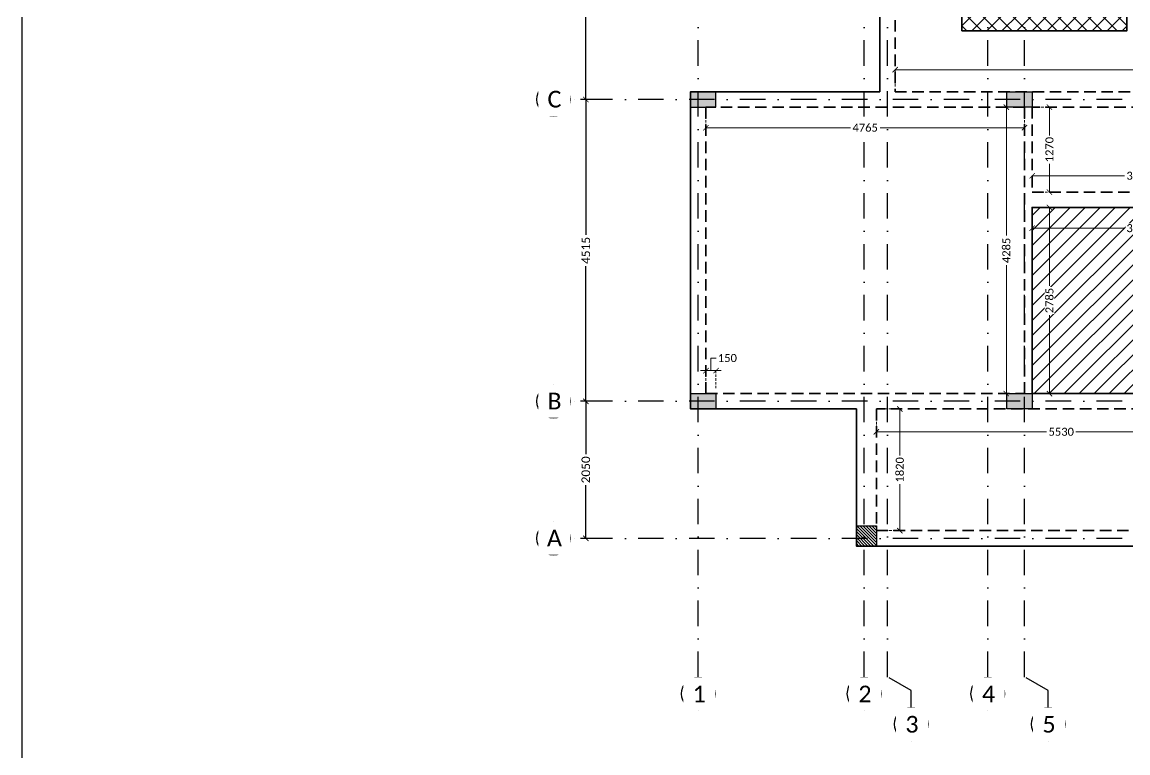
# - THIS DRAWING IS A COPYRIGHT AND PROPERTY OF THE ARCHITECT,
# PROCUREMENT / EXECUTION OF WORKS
# Model space of a CAD drawing. Header units: millimetres. Extents: x -10000 to 124200, y -12045 to 23620.
# Drawn here: x -10000 to 6542, y -5145 to 5787 of the extents above; entities that cross this region are included whole.
import ezdxf

# ---------------------------------------------------------------- set-up
doc = ezdxf.new("R2010")
doc.units = ezdxf.units.MM
doc.header["$LTSCALE"] = 150
for name, pattern in [('3BHK-W(SB)$0$HIDDEN', [0.375, 0.25, -0.125]), ('DASHDOTX2', [50.8, 25.4, -12.7, 0, -12.7]), ('HIDDENX2', [19.05, 12.7, -6.35])]:
    doc.linetypes.add(name, pattern=pattern)
for name, color, linetype in [('ad-Column', 3, 'Continuous'), ('ad-Column Hatch', 125, 'Continuous'), ('ad-Grid', 8, 'DASHDOTX2'), ('ad-RCC', 3, 'Continuous'), ('ad-RCC Hatch', 125, 'Continuous'), ('ad-Text main', 7, 'Continuous')]:
    doc.layers.add(name, color=color, linetype=linetype)
doc.layers.add('ad-Dimension', color=5, linetype='Continuous', lineweight=0, true_color=0x0000ff)
doc.layers.add('ad-Framing', color=30, linetype='Continuous', lineweight=35, true_color=0xff7f00)
doc.layers.add('ad-Elevation 10', color=8, linetype='Continuous', lineweight=0)
doc.styles.add('ROMANS-TITLE', font='arial.ttf', dxfattribs={"width": 0.8})
doc.styles.get("Standard").update_dxf_attribs({"font": 'calibril.ttf'})
doc.dimstyles.new('A-75-DIM-INT (Framing)', dxfattribs={"dimscale": 100, "dimtxt": 1.5, "dimasz": 1, "dimexe": 0, "dimexo": 0, "dimgap": 0.5, "dimtad": 0, "dimdec": 0, "dimdsep": 46, "dimtxsty": 'ROMANS-TITLE', "dimblk": 'ARCHTICK', "dimcen": 0.025, "dimclrd": 5, "dimclre": 5, "dimclrt": 256, "dimazin": 2, "dimtfac": 1, "dimtdec": 0, "dimtmove": 1, "dimatfit": 0, "dimldrblk": 'ARCHTICK', "dimfxl": 1, "dimtfill": 1, "dimtolj": 1, "dimtzin": 0, "dimarcsym": 0})

# ---------------------------------------------------------------- blocks, each defined once
blk = doc.blocks.new('_ArchTick')
at = {"color": 0, "linetype": 'ByBlock', "const_width": 0.15}
blk.add_lwpolyline([(-0.5, -0.5), (0.5, 0.5)], dxfattribs=at)
blk = doc.blocks.new('*D253')
at = {"layer": 'ad-Dimension', "lineweight": -2}
for p, q in [((-1504, 8760), (-1647, 8760)), ((-1567, 8760), (-1567, 6928)), ((-1567, 4630), (-1567, 6462)), ((-1426, 4630), (-1647, 4630))]:
    blk.add_line(p, q, dxfattribs=at)
at = {"layer": 'Defpoints', "color": 0}
for p in [(-1424, 8760), (-1567, 4630), (-1346, 4630)]:
    blk.add_point(p, dxfattribs=at)
at = {"layer": 'ad-Dimension', "lineweight": -2, "xscale": 80, "yscale": 80, "zscale": 80}
for p, rotation in [((-1567, 8760), 90), ((-1567, 4630), 270)]:
    blk.add_blockref('_ArchTick', p, dxfattribs=dict(at, rotation=rotation))
at = {"layer": 'ad-Dimension', "insert": (-1567, 6695), "char_height": 128, "attachment_point": 5, "rotation": 90, "bg_fill": 3, "box_fill_scale": 1.1, "bg_fill_color": 257, "bg_fill_transparency": 0}
blk.add_mtext('\\A1;4130', dxfattribs=at)
blk = doc.blocks.new('*D254')
at = {"layer": 'ad-Dimension', "lineweight": -2}
for p, q in [((-1319, 4630), (-1647, 4630)), ((-1567, 4630), (-1567, 2607)), ((-1567, 115), (-1567, 2138)), ((-1319, 115), (-1647, 115))]:
    blk.add_line(p, q, dxfattribs=at)
at = {"layer": 'Defpoints', "color": 0}
for p in [(-1239, 4630), (-1567, 115), (-1239, 115)]:
    blk.add_point(p, dxfattribs=at)
at = {"layer": 'ad-Dimension', "lineweight": -2, "xscale": 80, "yscale": 80, "zscale": 80}
for p, rotation in [((-1567, 4630), 90), ((-1567, 115), 270)]:
    blk.add_blockref('_ArchTick', p, dxfattribs=dict(at, rotation=rotation))
at = {"layer": 'ad-Dimension', "insert": (-1567, 2372), "char_height": 128, "attachment_point": 5, "rotation": 90, "bg_fill": 3, "box_fill_scale": 1.1, "bg_fill_color": 257, "bg_fill_transparency": 0}
blk.add_mtext('\\A1;4515', dxfattribs=at)
blk = doc.blocks.new('*D255')
at = {"layer": 'ad-Dimension', "lineweight": -2}
for p, q in [((-1319, 115), (-1647, 115)), ((-1567, 115), (-1567, -678)), ((-1567, -1935), (-1567, -1142)), ((-1324, -1935), (-1647, -1935))]:
    blk.add_line(p, q, dxfattribs=at)
at = {"layer": 'Defpoints', "color": 0}
for p in [(-1239, 115), (-1567, -1935), (-1244, -1935)]:
    blk.add_point(p, dxfattribs=at)
at = {"layer": 'ad-Dimension', "lineweight": -2, "xscale": 80, "yscale": 80, "zscale": 80}
for p, rotation in [((-1567, 115), 90), ((-1567, -1935), 270)]:
    blk.add_blockref('_ArchTick', p, dxfattribs=dict(at, rotation=rotation))
at = {"layer": 'ad-Dimension', "insert": (-1567, -910), "char_height": 128, "attachment_point": 5, "rotation": 90, "bg_fill": 3, "box_fill_scale": 1.1, "bg_fill_color": 257, "bg_fill_transparency": 0}
blk.add_mtext('\\A1;2050', dxfattribs=at)
blk = doc.blocks.new('A$C42b14ea2')
at = {"layer": 'ad-RCC Hatch', "transparency": 33554687}
h = blk.add_hatch(dxfattribs=at)
h.set_pattern_fill('ANSI31', color=256, scale=10)
h.set_pattern_definition([(45, (13250, 8645), (-22.45064, 22.45064), [])])
h.paths.add_polyline_path([(0, 0), (300, 0), (300, 300), (0, 300)])
at = {"layer": 'ad-RCC'}
blk.add_lwpolyline([(0, 0), (300, 0), (300, 300), (0, 300)], close=True, dxfattribs=at)
blk = doc.blocks.new('zw$6AA0')
at = {"layer": 'ad-Column Hatch', "transparency": 33554687}
h = blk.add_hatch(color=256, dxfattribs=at)
h.dxf.hatch_style = 1
h.paths.add_polyline_path([(0, -230), (380, -230), (380, 0), (0, 0)])
at = {"layer": 'ad-Column'}
blk.add_lwpolyline([(0, -230), (380, -230), (380, 0), (0, 0)], close=True, dxfattribs=at)
blk = doc.blocks.new('1625E_Columns')
at = {"layer": 'ad-Column', "rotation": 359.9999999999993}
blk.add_blockref('zw$6AA0', (0, 4745), dxfattribs=at)
at = {"layer": 'ad-Column', "xscale": -1}
for p, rotation in [((5110, 4745), 359.9999999999997), ((0, 0), 179.9999999999998), ((4730, 0), 180)]:
    blk.add_blockref('zw$6AA0', p, dxfattribs=dict(at, rotation=rotation))
at = {"layer": 'ad-RCC', "xscale": -1}
blk.add_blockref('A$C42b14ea2', (2780, -2050), dxfattribs=at)
blk = doc.blocks.new('zw$7E9D')
at = {"layer": 'ad-Elevation 10', "ltscale": 0.09}
h = blk.add_hatch(dxfattribs=at)
h.set_pattern_fill('ANSI37', color=256, scale=50)
h.set_pattern_definition([(45, (4060, -7965), (-112.253, 112.253), []), (135, (4060, -7965), (-112.253, -112.253), [])])
h.paths.add_polyline_path([(4060, -7965), (6525, -7965), (6525, -5885), (4060, -5885)])
h = blk.add_hatch(dxfattribs=at)
h.set_pattern_fill('ANSI31', color=256, scale=50)
h.set_pattern_definition([(45, (4560, 7508.14), (-112.2532, 112.2532), [])])
h.paths.add_polyline_path([(5110, -13390), (8310, -13390), (8310, -10605), (5110, -10605)])
blk.add_lwpolyline([(5110, -13390), (8310, -13390), (8310, -10605), (5110, -10605)], close=True, dxfattribs=at)
at = {"layer": 'ad-Framing'}
for points in [[(0, 0), (13540, 0), (13540, -4975), (12120, -4975), (12120, -8875), (13540, -8875), (13540, -15670), (2480, -15670), (2480, -13620), (0, -13620), (0, -8875), (2830, -8875), (2830, -4975), (0, -4975)], [(4060, -7965), (6525, -7965), (6525, -5885), (4060, -5885)], [(5110, -13390), (8310, -13390), (8310, -10605), (5110, -10605)]]:
    blk.add_lwpolyline(points, close=True, dxfattribs=at)
at = {"layer": 'ad-Framing', "linetype": 'HIDDENX2', "ltscale": 0.09}
for points in [[(3060, -8875), (11890, -8875), (11890, -4975), (3060, -4975)], [(230, -13390), (4995, -13390), (4995, -9105), (230, -9105)], [(5110, -10375), (8310, -10375), (8310, -9105), (5110, -9105)], [(2780, -15440), (8310, -15440), (8310, -13620), (2780, -13620)]]:
    blk.add_lwpolyline(points, close=True, dxfattribs=at)
blk = doc.blocks.new('*D37')
at = {"layer": 'ad-Dimension', "linetype": '3BHK-W(SB)$0$HIDDEN', "lineweight": -2, "transparency": 16777216}
for p, q in [((0, -8955), (0, -9182)), ((4765, -8955), (4765, -9182))]:
    blk.add_line(p, q, dxfattribs=at)
at = {"layer": 'ad-Dimension', "lineweight": -2, "transparency": 16777216}
for p, q in [((0, -9182), (2160, -9182)), ((4765, -9182), (2605, -9182))]:
    blk.add_line(p, q, dxfattribs=at)
at = {"layer": 'Defpoints', "color": 0, "transparency": 16777216}
for p in [(0, -8875), (4765, -8875), (4765, -9182)]:
    blk.add_point(p, dxfattribs=at)
at = {"layer": 'ad-Dimension', "lineweight": -2, "transparency": 16777216, "xscale": 80, "yscale": 80, "zscale": 80, "rotation": 180}
blk.add_blockref('_ArchTick', (0, -9182), dxfattribs=at)
at = {"layer": 'ad-Dimension', "lineweight": -2, "transparency": 16777216, "xscale": 80, "yscale": 80, "zscale": 80}
blk.add_blockref('_ArchTick', (4765, -9182), dxfattribs=at)
at = {"layer": 'ad-Dimension', "transparency": 16777216, "insert": (2382, -9182), "char_height": 120, "attachment_point": 5, "bg_fill": 3, "box_fill_scale": 1.1, "bg_fill_color": 257, "bg_fill_transparency": 0}
blk.add_mtext('\\A1;4765', dxfattribs=at)
blk = doc.blocks.new('*D38')
at = {"layer": 'ad-Dimension', "lineweight": -2, "transparency": 16777216}
for p, q in [((154, -12628), (74, -12628)), ((74, -12628), (75, -12816)), ((0, -12816), (-80, -12816)), ((150, -12816), (0, -12816)), ((150, -12816), (230, -12816))]:
    blk.add_line(p, q, dxfattribs=at)
at = {"layer": 'ad-Dimension', "linetype": '3BHK-W(SB)$0$HIDDEN', "lineweight": -2, "transparency": 16777216}
for p, q in [((0, -13080), (0, -12816)), ((150, -13080), (150, -12816))]:
    blk.add_line(p, q, dxfattribs=at)
at = {"layer": 'Defpoints', "color": 0, "transparency": 16777216}
for p in [(0, -12816), (0, -13160), (150, -13160)]:
    blk.add_point(p, dxfattribs=at)
at = {"layer": 'ad-Dimension', "lineweight": -2, "transparency": 16777216, "xscale": 80, "yscale": 80, "zscale": 80}
blk.add_blockref('_ArchTick', (0, -12816), dxfattribs=at)
at = {"layer": 'ad-Dimension', "lineweight": -2, "transparency": 16777216, "xscale": 80, "yscale": 80, "zscale": 80, "rotation": 180}
blk.add_blockref('_ArchTick', (150, -12816), dxfattribs=at)
at = {"layer": 'ad-Dimension', "transparency": 16777216, "insert": (321, -12628), "char_height": 120, "attachment_point": 5, "bg_fill": 3, "box_fill_scale": 1.1, "bg_fill_color": 257, "bg_fill_transparency": 0}
blk.add_mtext('\\A1;150', dxfattribs=at)
blk = doc.blocks.new('*D39')
at = {"layer": 'ad-Dimension', "linetype": '3BHK-W(SB)$0$HIDDEN', "lineweight": -2, "transparency": 16777216}
for p, q in [((4880, -10065), (4880, -9901)), ((8080, -10065), (8080, -9901))]:
    blk.add_line(p, q, dxfattribs=at)
at = {"layer": 'ad-Dimension', "lineweight": -2, "transparency": 16777216}
for p, q in [((4880, -9901), (6261, -9901)), ((8080, -9901), (6699, -9901))]:
    blk.add_line(p, q, dxfattribs=at)
at = {"layer": 'Defpoints', "color": 0, "transparency": 16777216}
for p in [(8080, -9901), (4880, -10145), (8080, -10145)]:
    blk.add_point(p, dxfattribs=at)
at = {"layer": 'ad-Dimension', "lineweight": -2, "transparency": 16777216, "xscale": 80, "yscale": 80, "zscale": 80, "rotation": 180}
blk.add_blockref('_ArchTick', (4880, -9901), dxfattribs=at)
at = {"layer": 'ad-Dimension', "lineweight": -2, "transparency": 16777216, "xscale": 80, "yscale": 80, "zscale": 80}
blk.add_blockref('_ArchTick', (8080, -9901), dxfattribs=at)
at = {"layer": 'ad-Dimension', "transparency": 16777216, "insert": (6480, -9901), "char_height": 120, "attachment_point": 5, "bg_fill": 3, "box_fill_scale": 1.1, "bg_fill_color": 257, "bg_fill_transparency": 0}
blk.add_mtext('\\A1;3200', dxfattribs=at)
blk = doc.blocks.new('*D41')
at = {"layer": 'ad-Dimension', "linetype": '3BHK-W(SB)$0$HIDDEN', "lineweight": -2, "transparency": 16777216}
for p, q in [((4960, -8875), (5139, -8875)), ((4960, -10145), (5139, -10145))]:
    blk.add_line(p, q, dxfattribs=at)
at = {"layer": 'ad-Dimension', "lineweight": -2, "transparency": 16777216}
for p, q in [((5139, -8875), (5139, -9297)), ((5139, -10145), (5139, -9723))]:
    blk.add_line(p, q, dxfattribs=at)
at = {"layer": 'Defpoints', "color": 0, "transparency": 16777216}
for p in [(4880, -8875), (4880, -10145), (5139, -10145)]:
    blk.add_point(p, dxfattribs=at)
at = {"layer": 'ad-Dimension', "lineweight": -2, "transparency": 16777216, "xscale": 80, "yscale": 80, "zscale": 80}
for p, rotation in [((5139, -8875), 90), ((5139, -10145), 270)]:
    blk.add_blockref('_ArchTick', p, dxfattribs=dict(at, rotation=rotation))
at = {"layer": 'ad-Dimension', "transparency": 16777216, "insert": (5139, -9510), "char_height": 120, "attachment_point": 5, "rotation": 90, "bg_fill": 3, "box_fill_scale": 1.1, "bg_fill_color": 257, "bg_fill_transparency": 0}
blk.add_mtext('\\A1;1270', dxfattribs=at)
blk = doc.blocks.new('*D42')
at = {"layer": 'ad-Dimension', "linetype": '3BHK-W(SB)$0$HIDDEN', "lineweight": -2, "transparency": 16777216}
for p, q in [((4960, -10375), (5139, -10375)), ((4960, -13160), (5139, -13160))]:
    blk.add_line(p, q, dxfattribs=at)
at = {"layer": 'ad-Dimension', "lineweight": -2, "transparency": 16777216}
for p, q in [((5139, -10375), (5139, -11547)), ((5139, -13160), (5139, -11988))]:
    blk.add_line(p, q, dxfattribs=at)
at = {"layer": 'Defpoints', "color": 0, "transparency": 16777216}
for p in [(4880, -10375), (4880, -13160), (5139, -13160)]:
    blk.add_point(p, dxfattribs=at)
at = {"layer": 'ad-Dimension', "lineweight": -2, "transparency": 16777216, "xscale": 80, "yscale": 80, "zscale": 80}
for p, rotation in [((5139, -10375), 90), ((5139, -13160), 270)]:
    blk.add_blockref('_ArchTick', p, dxfattribs=dict(at, rotation=rotation))
at = {"layer": 'ad-Dimension', "transparency": 16777216, "insert": (5139, -11768), "char_height": 120, "attachment_point": 5, "rotation": 90, "bg_fill": 3, "box_fill_scale": 1.1, "bg_fill_color": 257, "bg_fill_transparency": 0}
blk.add_mtext('\\A1;2785', dxfattribs=at)
blk = doc.blocks.new('*D43')
at = {"layer": 'ad-Dimension', "linetype": '3BHK-W(SB)$0$HIDDEN', "lineweight": -2, "transparency": 16777216}
for p, q in [((4880, -10455), (4880, -10685)), ((8080, -10455), (8080, -10685))]:
    blk.add_line(p, q, dxfattribs=at)
at = {"layer": 'ad-Dimension', "lineweight": -2, "transparency": 16777216}
for p, q in [((4880, -10685), (6261, -10685)), ((8080, -10685), (6699, -10685))]:
    blk.add_line(p, q, dxfattribs=at)
at = {"layer": 'Defpoints', "color": 0, "transparency": 16777216}
for p in [(4880, -10375), (8080, -10375), (4880, -10685)]:
    blk.add_point(p, dxfattribs=at)
at = {"layer": 'ad-Dimension', "lineweight": -2, "transparency": 16777216, "xscale": 80, "yscale": 80, "zscale": 80, "rotation": 180}
blk.add_blockref('_ArchTick', (4880, -10685), dxfattribs=at)
at = {"layer": 'ad-Dimension', "lineweight": -2, "transparency": 16777216, "xscale": 80, "yscale": 80, "zscale": 80}
blk.add_blockref('_ArchTick', (8080, -10685), dxfattribs=at)
at = {"layer": 'ad-Dimension', "transparency": 16777216, "insert": (6480, -10685), "char_height": 120, "attachment_point": 5, "bg_fill": 3, "box_fill_scale": 1.1, "bg_fill_color": 257, "bg_fill_transparency": 0}
blk.add_mtext('\\A1;3200', dxfattribs=at)
blk = doc.blocks.new('*D49')
at = {"layer": 'ad-Dimension', "linetype": '3BHK-W(SB)$0$HIDDEN', "lineweight": -2, "transparency": 16777216}
for p, q in [((2830, -8565), (2830, -8315)), ((11660, -8565), (11660, -8315))]:
    blk.add_line(p, q, dxfattribs=at)
at = {"layer": 'ad-Dimension', "lineweight": -2, "transparency": 16777216}
for p, q in [((2830, -8315), (7026, -8315)), ((11660, -8315), (7464, -8315))]:
    blk.add_line(p, q, dxfattribs=at)
at = {"layer": 'Defpoints', "color": 0, "transparency": 16777216}
for p in [(2830, -8315), (2830, -8645), (11660, -8645)]:
    blk.add_point(p, dxfattribs=at)
at = {"layer": 'ad-Dimension', "lineweight": -2, "transparency": 16777216, "xscale": 80, "yscale": 80, "zscale": 80, "rotation": 180}
blk.add_blockref('_ArchTick', (2830, -8315), dxfattribs=at)
at = {"layer": 'ad-Dimension', "lineweight": -2, "transparency": 16777216, "xscale": 80, "yscale": 80, "zscale": 80}
blk.add_blockref('_ArchTick', (11660, -8315), dxfattribs=at)
at = {"layer": 'ad-Dimension', "transparency": 16777216, "insert": (7245, -8315), "char_height": 120, "attachment_point": 5, "bg_fill": 3, "box_fill_scale": 1.1, "bg_fill_color": 257, "bg_fill_transparency": 0}
blk.add_mtext('\\A1;8830', dxfattribs=at)
blk = doc.blocks.new('*D52')
at = {"layer": 'ad-Dimension', "linetype": '3BHK-W(SB)$0$HIDDEN', "lineweight": -2, "transparency": 16777216}
for p, q in [((4685, -8875), (4494, -8875)), ((4685, -13160), (4494, -13160))]:
    blk.add_line(p, q, dxfattribs=at)
at = {"layer": 'ad-Dimension', "lineweight": -2, "transparency": 16777216}
for p, q in [((4494, -8875), (4494, -10795)), ((4494, -13160), (4494, -11240))]:
    blk.add_line(p, q, dxfattribs=at)
at = {"layer": 'Defpoints', "color": 0, "transparency": 16777216}
for p in [(4494, -8875), (4765, -8875), (4765, -13160)]:
    blk.add_point(p, dxfattribs=at)
at = {"layer": 'ad-Dimension', "lineweight": -2, "transparency": 16777216, "xscale": 80, "yscale": 80, "zscale": 80}
for p, rotation in [((4494, -8875), 90), ((4494, -13160), 270)]:
    blk.add_blockref('_ArchTick', p, dxfattribs=dict(at, rotation=rotation))
at = {"layer": 'ad-Dimension', "transparency": 16777216, "insert": (4494, -11018), "char_height": 120, "attachment_point": 5, "rotation": 90, "bg_fill": 3, "box_fill_scale": 1.1, "bg_fill_color": 257, "bg_fill_transparency": 0}
blk.add_mtext('\\A1;4285', dxfattribs=at)
blk = doc.blocks.new('*D58')
at = {"layer": 'ad-Dimension', "linetype": '3BHK-W(SB)$0$HIDDEN', "lineweight": -2, "transparency": 16777216}
for p, q in [((2630, -13390), (2900, -13390)), ((2630, -15210), (2900, -15210))]:
    blk.add_line(p, q, dxfattribs=at)
at = {"layer": 'ad-Dimension', "lineweight": -2, "transparency": 16777216}
for p, q in [((2900, -13390), (2900, -14087)), ((2900, -15210), (2900, -14513))]:
    blk.add_line(p, q, dxfattribs=at)
at = {"layer": 'Defpoints', "color": 0, "transparency": 16777216}
for p in [(2550, -13390), (2550, -15210), (2900, -15210)]:
    blk.add_point(p, dxfattribs=at)
at = {"layer": 'ad-Dimension', "lineweight": -2, "transparency": 16777216, "xscale": 80, "yscale": 80, "zscale": 80}
for p, rotation in [((2900, -13390), 90), ((2900, -15210), 270)]:
    blk.add_blockref('_ArchTick', p, dxfattribs=dict(at, rotation=rotation))
at = {"layer": 'ad-Dimension', "transparency": 16777216, "insert": (2900, -14300), "char_height": 120, "attachment_point": 5, "rotation": 90, "bg_fill": 3, "box_fill_scale": 1.1, "bg_fill_color": 257, "bg_fill_transparency": 0}
blk.add_mtext('\\A1;1820', dxfattribs=at)
blk = doc.blocks.new('*D61')
at = {"layer": 'ad-Dimension', "linetype": '3BHK-W(SB)$0$HIDDEN', "lineweight": -2, "transparency": 16777216}
for p, q in [((2550, -13470), (2550, -13731)), ((8080, -13470), (8080, -13731))]:
    blk.add_line(p, q, dxfattribs=at)
at = {"layer": 'ad-Dimension', "lineweight": -2, "transparency": 16777216}
for p, q in [((2550, -13731), (5096, -13731)), ((8080, -13731), (5534, -13731))]:
    blk.add_line(p, q, dxfattribs=at)
at = {"layer": 'Defpoints', "color": 0, "transparency": 16777216}
for p in [(2550, -13390), (8080, -13390), (2550, -13731)]:
    blk.add_point(p, dxfattribs=at)
at = {"layer": 'ad-Dimension', "lineweight": -2, "transparency": 16777216, "xscale": 80, "yscale": 80, "zscale": 80, "rotation": 180}
blk.add_blockref('_ArchTick', (2550, -13731), dxfattribs=at)
at = {"layer": 'ad-Dimension', "lineweight": -2, "transparency": 16777216, "xscale": 80, "yscale": 80, "zscale": 80}
blk.add_blockref('_ArchTick', (8080, -13731), dxfattribs=at)
at = {"layer": 'ad-Dimension', "transparency": 16777216, "insert": (5315, -13731), "char_height": 120, "attachment_point": 5, "bg_fill": 3, "box_fill_scale": 1.1, "bg_fill_color": 257, "bg_fill_transparency": 0}
blk.add_mtext('\\A1;5530', dxfattribs=at)
blk = doc.blocks.new('1625E_Grid')
at = {"layer": 'ad-Grid', "ltscale": 0.1}
for points in [[(3298.6, -4463.6), (3298.6, -4213.6), (2945, -4010), (2945, 16020), (3298.6, 16223.6), (3298.6, 16473.6)], [(5348.6, -4463.6), (5348.6, -4213.6), (4995, -4010), (4995, 16020), (5348.6, 16223.6), (5348.6, 16473.6)], [(115, -4010), (115, 16020)], [(2595, -4010), (2595, 16020)], [(4445, -4010), (4445, 16020)]]:
    blk.add_lwpolyline(points, dxfattribs=at)
at = {"layer": 'ad-Grid', "color": 7, "linetype": 'ByBlock'}
for centre in [(-2050, 4630), (-2050, 115), (-2050, -1935), (115, -4260), (2595, -4260), (4445, -4260), (3298.6, -4713.6), (5348.6, -4713.6)]:
    blk.add_circle(centre, 250, dxfattribs=at)
at = {"layer": 'ad-Text main', "char_height": 250, "width": 227.385, "attachment_point": 5, "bg_fill": 2}
for s, insert in [('{\\fCalibri|b0|i0|c0|p34;C}', (-2036.5, 4634)), ('{\\fCalibri|b0|i0|c0|p34;B}', (-2036.5, 119)), ('{\\fCalibri|b0|i0|c0|p34;A}', (-2036.5, -1931)), ('{\\fCalibri|b0|i0|c0|p34;1}', (128.5, -4264)), ('{\\fCalibri|b0|i0|c0|p34;2}', (2608.5, -4264)), ('{\\fCalibri|b0|i0|c0|p34;4}', (4458.5, -4264)), ('{\\fCalibri|b0|i0|c0|p34;3}', (3312, -4717.6)), ('{\\fCalibri|b0|i0|c0|p34;5}', (5362, -4717.6))]:
    blk.add_mtext(s, dxfattribs=dict(at, insert=insert))
at = {"layer": 'ad-Grid', "ltscale": 0.1}
for points in [[(15600, 4630), (-1800, 4630)], [(15600, 115), (-1800, 115)], [(15600, -1935), (-1800, -1935)]]:
    blk.add_lwpolyline(points, dxfattribs=at)
at = {"layer": 'ad-Dimension'}
dim = blk.add_linear_dim(base=(-1567.4, 4630), p1=(-1423.8, 8760), p2=(-1346.5, 4630), angle=90, dimstyle='A-75-DIM-INT (Framing)', override={"dimscale": 80, "dimblk": 'ArchTick', "dimclrd": 256, "dimclre": 256, "dimfxl": 10, "dimtfill": 1, "dimtfillclr": 0}, dxfattribs=at)
dim.commit()
dim.dimension.update_dxf_attribs({"geometry": '*D253', "text_midpoint": (-1567.4, 6695)})
dim = blk.add_linear_dim(base=(-1567.4, 115), p1=(-1239.3, 4630), p2=(-1239.3, 115), angle=90, dimstyle='A-75-DIM-INT (Framing)', override={"dimscale": 80, "dimblk": 'ArchTick', "dimclrd": 256, "dimclre": 256, "dimfxl": 10, "dimtfill": 1, "dimtfillclr": 0}, dxfattribs=at)
dim.commit()
dim.dimension.update_dxf_attribs({"geometry": '*D254', "text_midpoint": (-1567.4, 2372.5)})
dim = blk.add_linear_dim(base=(-1567.4, -1935), p1=(-1239.3, 115), p2=(-1244.1, -1935), angle=90, dimstyle='A-75-DIM-INT (Framing)', override={"dimscale": 80, "dimblk": 'ArchTick', "dimclrd": 256, "dimclre": 256, "dimfxl": 10, "dimtfill": 1, "dimtfillclr": 0}, dxfattribs=at)
dim.commit()
dim.dimension.update_dxf_attribs({"geometry": '*D255', "text_midpoint": (-1567.4, -910)})
blk = doc.blocks.new('zw$7D19')
at = {"layer": 'ad-Dimension'}
dim = blk.add_linear_dim(base=(2830, -8314.5), p1=(11660, -8645), p2=(2830, -8645), dimstyle='A-75-DIM-INT (Framing)', override={"dimscale": 80, "dimexo": 1, "dimtxsty": 'Standard', "dimblk": 'ArchTick', "dimclrd": 256, "dimclre": 256, "dimfxl": 10, "dimtfill": 1, "dimtfillclr": 0}, dxfattribs=at)
dim.commit()
dim.dimension.update_dxf_attribs({"geometry": '*D49', "text_midpoint": (7245, -8314.5)})
for base, p1, p2, picture, middle in [((4493.7, -8875), (4765, -13160), (4765, -8875), '*D52', (4493.7, -11017.5)), ((5139.4, -13160), (4880, -10375), (4880, -13160), '*D42', (5139.4, -11767.5)), ((2900.4, -15210), (2550, -13390), (2550, -15210), '*D58', (2900.4, -14300))]:
    dim = blk.add_linear_dim(base=base, p1=p1, p2=p2, angle=90, dimstyle='A-75-DIM-INT (Framing)', override={"dimscale": 80, "dimexo": 1, "dimtxsty": 'Standard', "dimblk": 'ArchTick', "dimclrd": 256, "dimclre": 256, "dimfxl": 10, "dimtfill": 1, "dimtfillclr": 0}, dxfattribs=at)
    dim.commit()
    dim.dimension.update_dxf_attribs({"geometry": picture, "text_midpoint": middle})
dim = blk.add_linear_dim(base=(0, -12816.4), p1=(150, -13160), p2=(0, -13160), angle=180, dimstyle='A-75-DIM-INT (Framing)', override={"dimscale": 80, "dimexo": 1, "dimtxsty": 'Standard', "dimblk": 'ArchTick', "dimclrd": 256, "dimclre": 256, "dimfxl": 10, "dimtfill": 1, "dimtfillclr": 0}, dxfattribs=at)
dim.commit()
dim.dimension.update_dxf_attribs({"geometry": '*D38', "text_midpoint": (194, -12627.7), "dimtype": 128})
for base, p1, p2, picture, middle in [((8080, -9901.2), (4880, -10145), (8080, -10145), '*D39', (6480, -9901.2)), ((4880, -10685.3), (8080, -10375), (4880, -10375), '*D43', (6480, -10685.3)), ((2550, -13730.7), (8080, -13390), (2550, -13390), '*D61', (5315, -13730.7))]:
    dim = blk.add_linear_dim(base=base, p1=p1, p2=p2, dimstyle='A-75-DIM-INT (Framing)', override={"dimscale": 80, "dimexo": 1, "dimtxsty": 'Standard', "dimblk": 'ArchTick', "dimclrd": 256, "dimclre": 256, "dimfxl": 10, "dimtfill": 1, "dimtfillclr": 0}, dxfattribs=at)
    dim.commit()
    dim.dimension.update_dxf_attribs({"geometry": picture, "text_midpoint": middle})
dim = blk.add_linear_dim(base=(5139.4, -10145), p1=(4880, -8875), p2=(4880, -10145), angle=90, dimstyle='A-75-DIM-INT (Framing)', override={"dimscale": 80, "dimexo": 1, "dimtxsty": 'Standard', "dimblk": 'ArchTick', "dimclrd": 256, "dimclre": 256, "dimfxl": 10, "dimtfill": 1, "dimtfillclr": 0}, dxfattribs=at)
dim.commit()
dim.dimension.update_dxf_attribs({"geometry": '*D41', "text_midpoint": (5139.4, -9510)})
dim = blk.add_linear_dim(base=(4765, -9182.3), p1=(0, -8875), p2=(4765, -8875), dimstyle='A-75-DIM-INT (Framing)', override={"dimscale": 80, "dimexo": 1, "dimtxsty": 'Standard', "dimblk": 'ArchTick', "dimclrd": 256, "dimclre": 256, "dimfxl": 10, "dimtfill": 1, "dimtfillclr": 0}, dxfattribs=at)
dim.commit()
dim.dimension.update_dxf_attribs({"geometry": '*D37', "text_midpoint": (2382.5, -9182.3)})

msp = doc.modelspace()

# ---------------------------------------------------------------- block references
msp.add_blockref('1625E_Grid', (0, 0))

# ---------------------------------------------------------------- next in the draw order: block references
at = {"layer": 'ad-Framing'}
msp.add_blockref('zw$7E9D', (0, 13620), dxfattribs=at)

# ---------------------------------------------------------------- next in the draw order: block references
at = {"layer": 'ad-Dimension'}
msp.add_blockref('zw$7D19', (230, 13390), dxfattribs=at)

# ---------------------------------------------------------------- next in the draw order: linework, layer by layer
msp.add_lwpolyline([(-10000, 23620), (23550, 23620), (23550, -12045), (-10000, -12045)], close=True)

# ---------------------------------------------------------------- next in the draw order: block references
msp.add_blockref('1625E_Columns', (0, 0))

doc.saveas('drawing.dxf')
